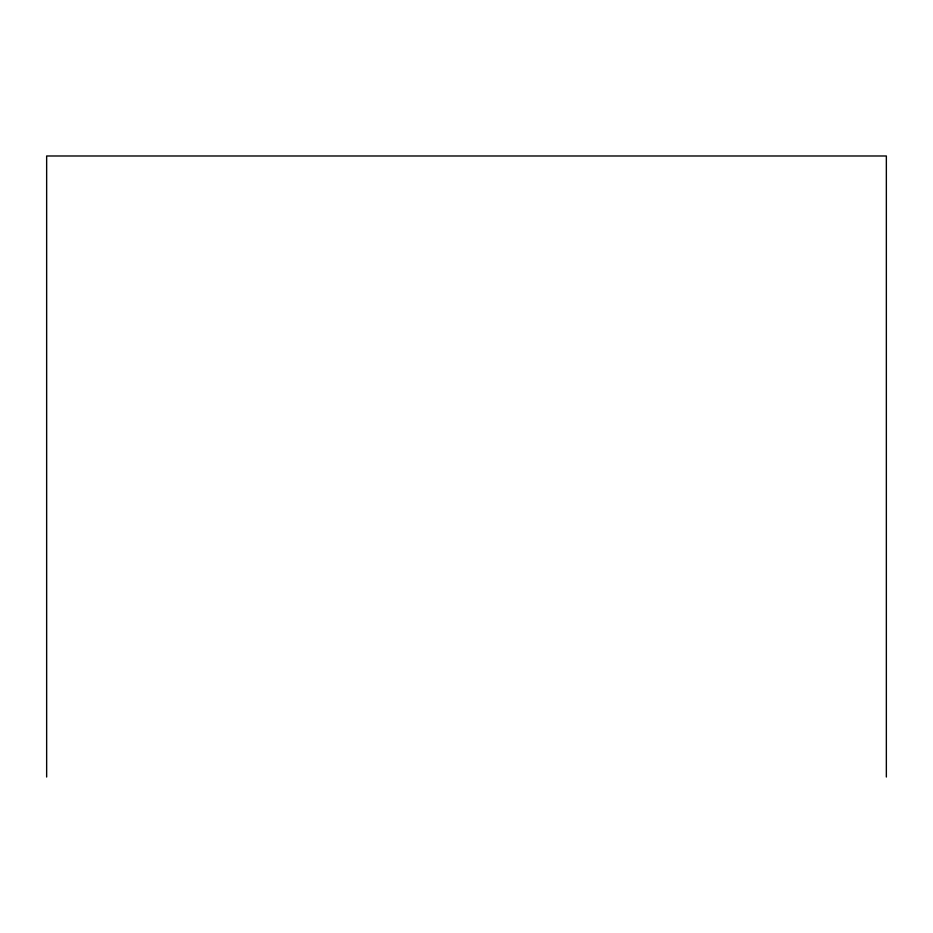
<?xml version="1.0" encoding="UTF-8"?>
<svg xmlns="http://www.w3.org/2000/svg" width="933" height="933" viewBox="0 0 933 933"><rect width="100%" height="100%" fill="white"/><g stroke="black" fill="none" stroke-linecap="round" stroke-linejoin="round"><path stroke-width="1.4" d="M886.35 777.014L886.35 155.986L46.65 155.986L46.65 777.014"/></g></svg>
